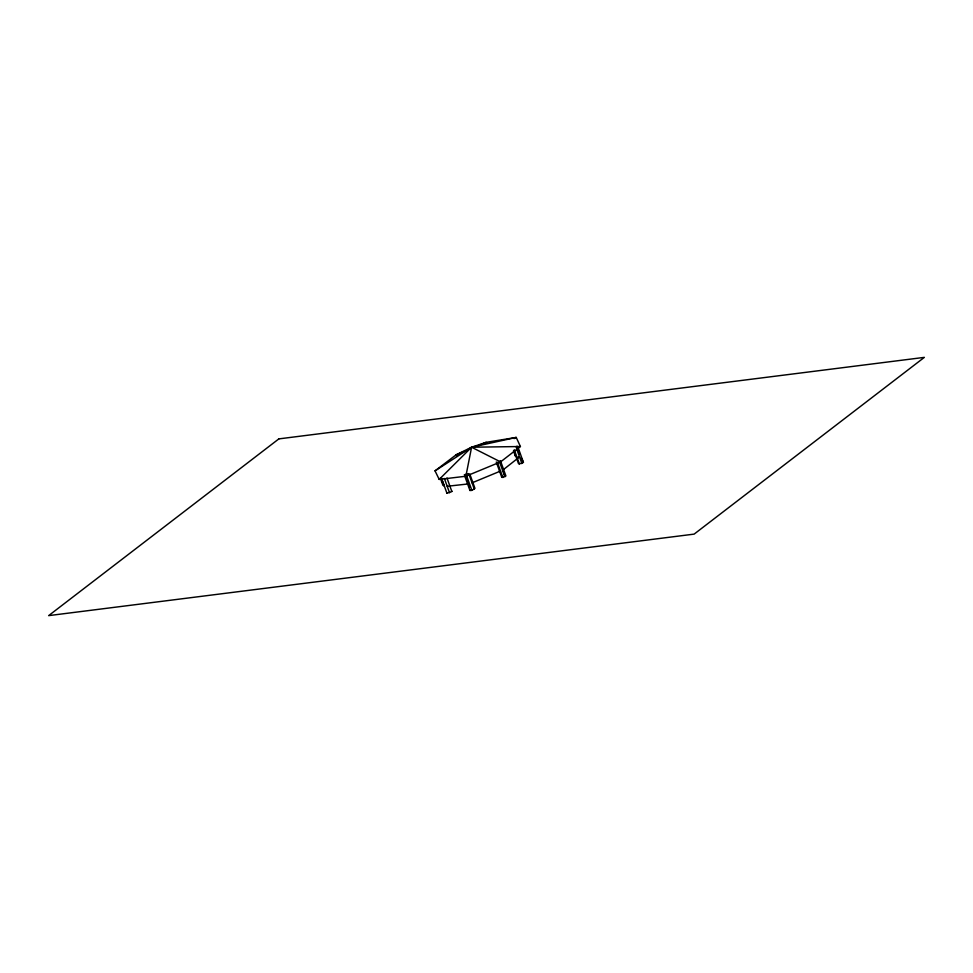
<?xml version="1.0" encoding="UTF-8"?>
<svg xmlns="http://www.w3.org/2000/svg" width="973" height="973" viewBox="0 0 973 973"><rect width="100%" height="100%" fill="white"/><g stroke="black" fill="none" stroke-linecap="round" stroke-linejoin="round"><path stroke-width="1.46" d="M469.825 474.094L474.958 488.361L471.881 490.38L469.947 490.489L470.446 489.65M439.2 479.421L471.589 447.227L486.184 442.326L516.237 437.436L520.409 446.522L500.572 461.907L465.872 476.235L439.2 479.421L435.04 470.859L456.142 454.805L471.589 447.227L516.237 437.436L514.121 438.592M456.167 455.778L457.298 454.78M496.279 462.041L501.788 477.366L502.786 476.49M501.788 477.366L505.924 475.967L500.414 460.643M503.588 469.485L519.533 456.921L517.101 457.614M516.225 447.714L517.758 446.631L516.87 446.23M513.914 450.864L518.536 463.707L521.869 463.403L523.413 462.321L518.281 448.054M435.04 470.859L471.589 447.227L520.409 446.522M446.68 492.52L446.948 493.275L451.849 491.511L446.972 477.974M483.435 443.773L487.254 442.764M468.731 473.62L464.291 474.8M456.142 454.805L468.439 449.708M476.624 446.303L486.184 442.326L485.588 442.861M472.051 482.839L500.536 471.054L499.453 470.883M447.203 486.281L467.612 484.007L468.183 483.046L469.582 486.938M523.413 462.321L521.127 458.04M500.572 461.907L471.589 447.227L465.872 476.235L466.444 475.274L471.881 490.38M444.345 486.038L441.474 479.178L443.81 485.661L442.922 485.272L440.355 478.169M515.082 455.315L515.337 456.009L513.464 450.815M451.569 490.757L451.849 491.511M517.94 449.198L519.813 454.391M516.687 449.027L521.869 463.403M514.255 449.721L519.436 464.097M503.345 471.613L504.853 475.797M499.417 461.518L504.938 476.843M497.349 462.211L502.871 477.536M469.205 474.933L474.386 489.322M466.286 477.792L467.709 481.732M464.766 476.113L469.947 490.489M444.381 478.448L449.538 492.764M441.328 477.646L446.948 493.275M278.862 438.884L48.65 615.629L694.138 534.116L924.35 357.371L278.862 438.884"/></g></svg>
